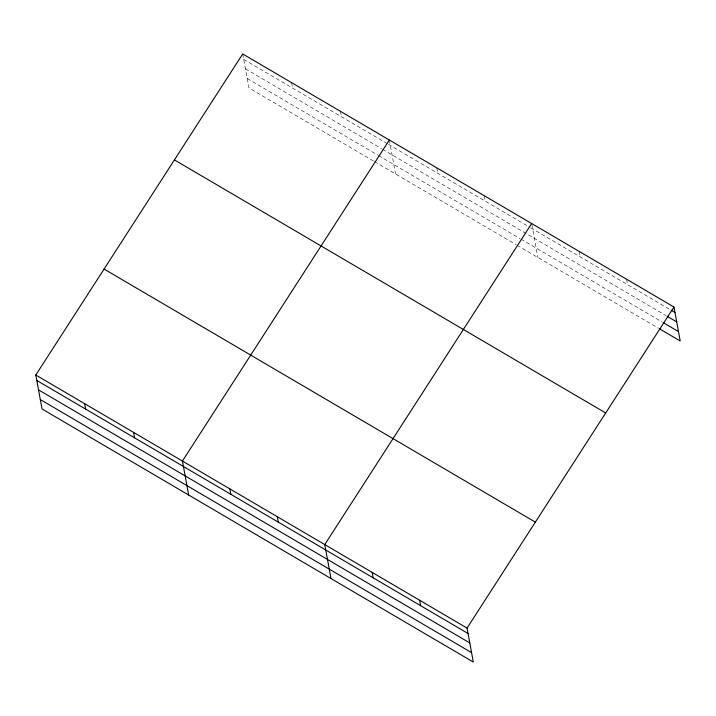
<?xml version="1.0" encoding="UTF-8"?>
<svg xmlns="http://www.w3.org/2000/svg" width="716" height="716" viewBox="0 0 716 716"><rect width="100%" height="100%" fill="white"/><g stroke="black" fill="none" stroke-linecap="round" stroke-linejoin="round"><path stroke-width="0.54" stroke-dasharray="3.58 2.69" d="M243.7 59.401L387.454 143.755M388.412 144.319L529.804 227.285M530.753 227.84L670.221 309.688M245.427 68.808L381.521 148.668M382.478 149.232L666.256 315.756M247.208 78.509L377.547 154.987M378.504 155.551L520.031 238.598M520.98 239.153L662.345 322.111M373.519 161.028L248.935 87.916L242.706 53.96M374.486 161.592L516.057 244.666M517.006 245.23L658.38 328.179M626.527 279.195L627.529 284.628M579.092 251.361L580.085 256.793M531.854 224.609L537.886 257.474M484.213 195.683L485.206 201.115M436.769 167.848L437.771 173.281M389.334 140.005L395.563 173.961M340.458 111.329L341.451 116.762M291.582 82.644L292.575 88.077"/><path stroke-width="1.07" d="M673.971 307.03L467.065 628.084L473.294 662.04L42.029 408.97L35.8 375.014L242.706 53.96L673.971 307.03L680.2 340.986L659.329 328.742M389.334 140.005L182.428 461.059L188.657 495.007M531.648 223.517L324.751 544.572L330.98 578.519M671.169 310.243L674.964 312.471M667.205 316.311L676.692 321.878M663.293 322.665L678.473 331.58M174.427 159.91L605.691 412.98M104.08 269.064L535.344 522.134M35.8 375.014L467.065 628.084M36.793 380.447L468.058 633.517M38.521 389.862L469.786 642.932M40.302 399.555L471.567 652.625M419.621 600.241L420.623 605.682M372.186 572.406L373.179 577.839M277.307 516.728L278.309 522.17M229.872 488.894L230.865 494.326M133.552 432.375L134.554 437.807M84.676 403.69L85.678 409.131"/></g></svg>
